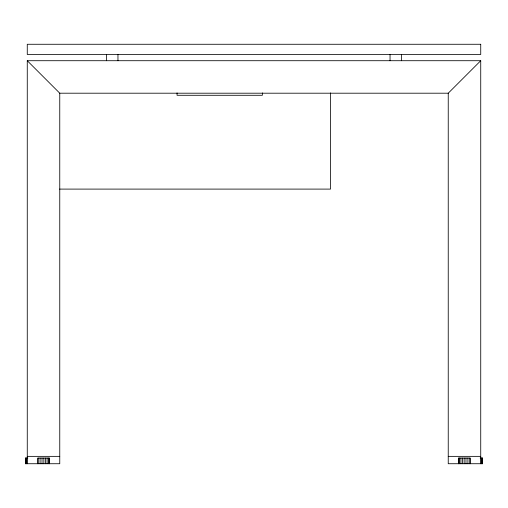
<?xml version="1.0" encoding="UTF-8"?>
<svg xmlns="http://www.w3.org/2000/svg" width="508" height="508" viewBox="0 0 508 508"><rect width="100%" height="100%" fill="white"/><g stroke="black" fill="none" stroke-linecap="round" stroke-linejoin="round"><path stroke-width="0.76" d="M27.267 463.728L27.267 60.712L59.76 93.199L448.24 93.199L480.733 60.712L480.733 463.728M27.267 60.712L480.733 60.712M59.652 189.097L330.524 189.097L330.524 92.913M27.267 456.362L59.76 456.362M448.24 456.362L480.733 456.362M27.826 458.057L25.4 458.057L25.4 463.728L59.76 463.728L59.76 93.199M480.174 458.057L482.6 458.057L482.6 463.728L448.24 463.728L448.24 93.199M482.441 458.057L482.441 463.728M481.978 458.057L481.978 463.728M481.216 458.057L481.216 463.728M470.192 463.728L470.192 458.057L458.591 458.057L458.591 463.728M469.9 458.057L469.9 463.728M467.919 458.057L467.919 463.728M465.982 458.057L465.982 463.728M464.141 458.057L464.141 463.728M462.439 458.057L462.439 463.728M460.927 458.057L460.927 463.728M459.632 458.057L459.632 463.728M458.788 458.057L458.788 463.728M401.377 54.477L401.377 60.712M390.042 54.477L390.042 60.712M262.363 92.92L262.363 95.288L177.051 95.288L177.051 92.92M117.958 54.477L117.958 60.712M106.623 54.477L106.623 60.712M49.409 463.728L49.409 458.057L37.808 458.057L37.808 463.728M49.212 458.057L49.212 463.728M48.368 458.057L48.368 463.728M47.073 458.057L47.073 463.728M45.561 458.057L45.561 463.728M43.859 458.057L43.859 463.728M42.018 458.057L42.018 463.728M40.081 458.057L40.081 463.728M38.1 458.057L38.1 463.728M26.784 458.057L26.784 463.728M26.022 458.057L26.022 463.728M25.559 458.057L25.559 463.728M480.733 44.272L27.267 44.272L27.267 54.477L480.733 54.477L480.733 44.272"/></g></svg>
